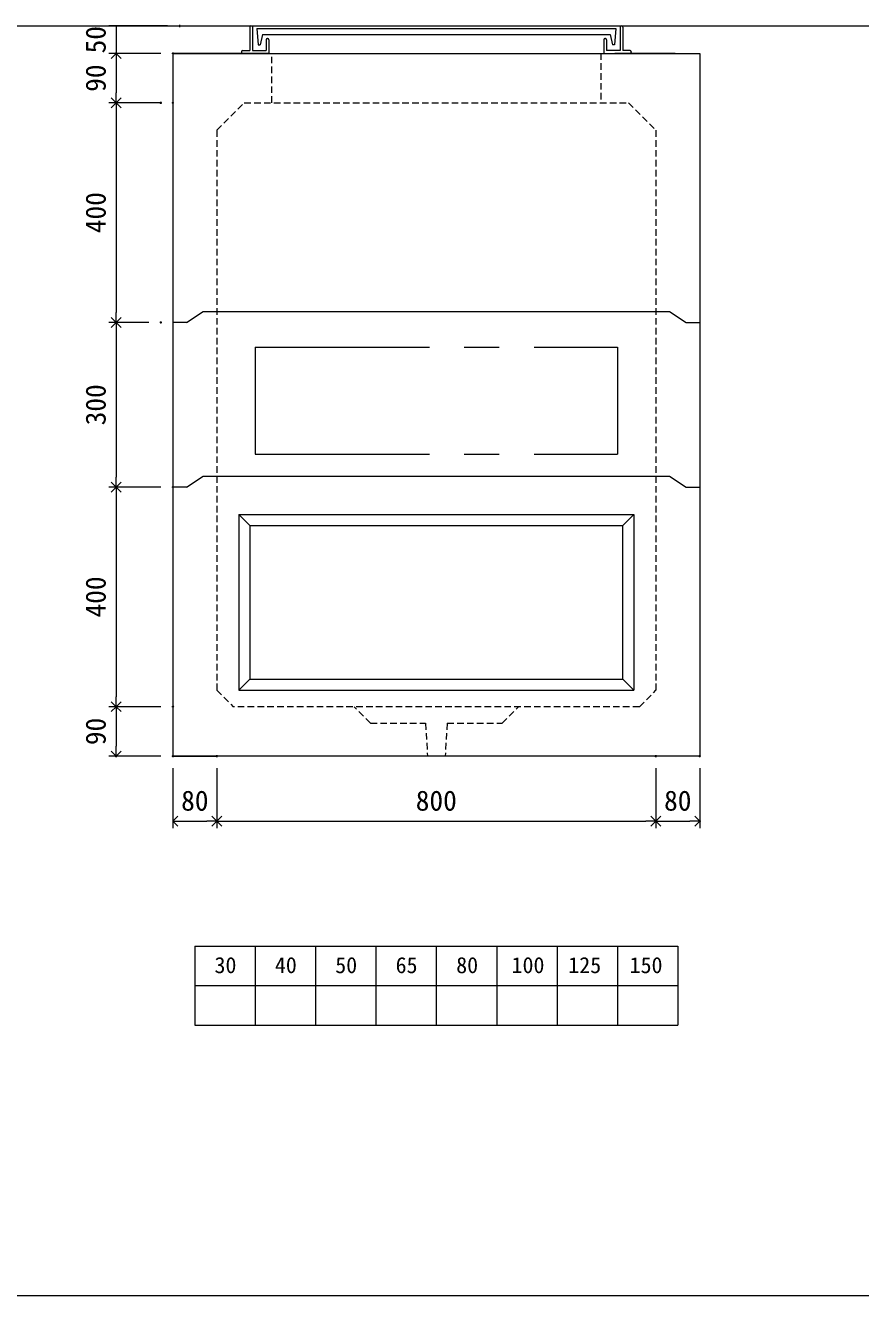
# Model space of a CAD drawing. Units: millimetres, scale not verified. Extents: x -4890 to 18490, y -2346 to 2346.
# Drawn here: x 1846 to 3368, y -1929 to 385 of the extents above; entities that cross this region are included whole.
import ezdxf
from ezdxf.enums import TextEntityAlignment as Align

# ---------------------------------------------------------------- set-up
doc = ezdxf.new("R2010")
doc.units = ezdxf.units.MM
doc.header["$LTSCALE"] = 10
doc.header["$PDMODE"] = 32
doc.header["$PDSIZE"] = 2
doc.linetypes.add('DASHED1', pattern=[1.8, 1.2, -0.6])
doc.linetypes.add('USER2', pattern=[50.8, 31.75, -6.35, 6.35, -6.35])
doc.layers.add('0-1_Defpoints', color=7, linetype='Continuous')
for name, color, linetype, lineweight in [('0-2_waku', 7, 'Continuous', 18), ('0-3_gaikei', 7, 'Continuous', 18), ('0-4_kakure', 7, 'DASHED1', 5), ('0-5_sunpou', 7, 'Continuous', 5), ('0-9_uchigawa', 6, 'Continuous', 18), ('0-B_futa', 3, 'Continuous', 18), ('0-C_GL', 4, 'Continuous', 18), ('0-E_文字１', 7, 'Continuous', 18), ('1-3_uchigawa2', 6, 'USER2', 18)]:
    doc.layers.add(name, color=color, linetype=linetype, lineweight=lineweight)
doc.styles.add('ＭＳ ゴシック', font='')
doc.styles.get('ＭＳ ゴシック').set_extended_font_data('MS Gothic')

# ---------------------------------------------------------------- blocks, each defined once
blk = doc.blocks.new('_Open90')
at = {"layer": '0-5_sunpou'}
blk.add_line((0, 0), (-1, 0), dxfattribs=at)
blk.add_lwpolyline([(-0.5, 0.5), (0, 0), (-0.5, -0.5)], dxfattribs=at)
blk = doc.blocks.new('D45')
at = {"layer": '0-1_Defpoints'}
for p in [(3562.32, 1702.03), (3458.83, 1302.03), (3562.32, 1302.03)]:
    blk.add_point(p, dxfattribs=at)
at = {"layer": '0-5_sunpou'}
for p, q in [((3540.32, 1702.03), (3445.83, 1702.03)), ((3458.83, 1684.03), (3458.83, 1320.03)), ((3540.32, 1302.03), (3445.83, 1302.03))]:
    blk.add_line(p, q, dxfattribs=at)
at = {"layer": '0-5_sunpou', "xscale": 18, "yscale": 18}
for p, rotation in [((3458.83, 1702.03), 90), ((3458.83, 1302.03), 270)]:
    blk.add_blockref('_Open90', p, dxfattribs=dict(at, rotation=rotation))
at = {"layer": '0-5_sunpou', "style": 'ＭＳ ゴシック'}
blk.add_text('400', height=36.66, rotation=90, dxfattribs=at).set_placement((3450.83, 1464.53), align=Align.BOTTOM_LEFT)
blk = doc.blocks.new('D46')
at = {"layer": '0-1_Defpoints'}
for p in [(3562.32, 1302.03), (3458.83, 1212.03), (3562.32, 1212.03)]:
    blk.add_point(p, dxfattribs=at)
at = {"layer": '0-5_sunpou'}
for p, q in [((3540.32, 1302.03), (3445.83, 1302.03)), ((3458.83, 1284.03), (3458.83, 1230.03)), ((3540.32, 1212.03), (3445.83, 1212.03))]:
    blk.add_line(p, q, dxfattribs=at)
at = {"layer": '0-5_sunpou', "xscale": 18, "yscale": 18}
for p, rotation in [((3458.83, 1302.03), 90), ((3458.83, 1212.03), 270)]:
    blk.add_blockref('_Open90', p, dxfattribs=dict(at, rotation=rotation))
at = {"layer": '0-5_sunpou', "style": 'ＭＳ ゴシック'}
blk.add_text('90', height=36.66, rotation=90, dxfattribs=at).set_placement((3450.83, 1232.03), align=Align.BOTTOM_LEFT)
blk = doc.blocks.new('D47')
at = {"layer": '0-1_Defpoints'}
for p in [(3562.32, 1212.03), (3642.32, 1212.03), (3642.32, 1093.64)]:
    blk.add_point(p, dxfattribs=at)
at = {"layer": '0-5_sunpou'}
for p, q in [((3562.32, 1190.03), (3562.32, 1080.64)), ((3642.32, 1190.03), (3642.32, 1080.64)), ((3580.32, 1093.64), (3624.32, 1093.64))]:
    blk.add_line(p, q, dxfattribs=at)
at = {"layer": '0-5_sunpou', "xscale": 18, "yscale": 18, "rotation": 180}
blk.add_blockref('_Open90', (3562.32, 1093.64), dxfattribs=at)
at = {"layer": '0-5_sunpou', "xscale": 18, "yscale": 18}
blk.add_blockref('_Open90', (3642.32, 1093.64), dxfattribs=at)
at = {"layer": '0-5_sunpou', "style": 'ＭＳ ゴシック'}
blk.add_text('80', height=36.66, dxfattribs=at).set_placement((3577.32, 1101.64), align=Align.BOTTOM_LEFT)
blk = doc.blocks.new('D48')
at = {"layer": '0-1_Defpoints'}
for p in [(3642.32, 1212.03), (4442.32, 1212.03), (4442.32, 1093.64)]:
    blk.add_point(p, dxfattribs=at)
at = {"layer": '0-5_sunpou'}
for p, q in [((3642.32, 1190.03), (3642.32, 1080.64)), ((4442.32, 1190.03), (4442.32, 1080.64)), ((3660.32, 1093.64), (4424.32, 1093.64))]:
    blk.add_line(p, q, dxfattribs=at)
at = {"layer": '0-5_sunpou', "xscale": 18, "yscale": 18, "rotation": 180}
blk.add_blockref('_Open90', (3642.32, 1093.64), dxfattribs=at)
at = {"layer": '0-5_sunpou', "xscale": 18, "yscale": 18}
blk.add_blockref('_Open90', (4442.32, 1093.64), dxfattribs=at)
at = {"layer": '0-5_sunpou', "style": 'ＭＳ ゴシック'}
blk.add_text('800', height=36.66, dxfattribs=at).set_placement((4004.82, 1101.64), align=Align.BOTTOM_LEFT)
blk = doc.blocks.new('D49')
at = {"layer": '0-1_Defpoints'}
for p in [(4442.32, 1212.03), (4522.32, 1212.03), (4522.32, 1093.64)]:
    blk.add_point(p, dxfattribs=at)
at = {"layer": '0-5_sunpou'}
for p, q in [((4442.32, 1190.03), (4442.32, 1080.64)), ((4522.32, 1190.03), (4522.32, 1080.64)), ((4460.32, 1093.64), (4504.32, 1093.64))]:
    blk.add_line(p, q, dxfattribs=at)
at = {"layer": '0-5_sunpou', "xscale": 18, "yscale": 18, "rotation": 180}
blk.add_blockref('_Open90', (4442.32, 1093.64), dxfattribs=at)
at = {"layer": '0-5_sunpou', "xscale": 18, "yscale": 18}
blk.add_blockref('_Open90', (4522.32, 1093.64), dxfattribs=at)
at = {"layer": '0-5_sunpou', "style": 'ＭＳ ゴシック'}
blk.add_text('80', height=36.66, dxfattribs=at).set_placement((4457.32, 1101.64), align=Align.BOTTOM_LEFT)
blk = doc.blocks.new('D50')
at = {"layer": '0-1_Defpoints'}
for p in [(3562.32, 2492.03), (3458.83, 2402.03), (3562.32, 2402.03)]:
    blk.add_point(p, dxfattribs=at)
at = {"layer": '0-5_sunpou'}
for p, q in [((3540.32, 2492.03), (3445.83, 2492.03)), ((3458.83, 2474.03), (3458.83, 2420.03)), ((3540.32, 2402.03), (3445.83, 2402.03))]:
    blk.add_line(p, q, dxfattribs=at)
at = {"layer": '0-5_sunpou', "xscale": 18, "yscale": 18}
for p, rotation in [((3458.83, 2492.03), 90), ((3458.83, 2402.03), 270)]:
    blk.add_blockref('_Open90', p, dxfattribs=dict(at, rotation=rotation))
at = {"layer": '0-5_sunpou', "style": 'ＭＳ ゴシック'}
blk.add_text('90', height=36.66, rotation=90, dxfattribs=at).set_placement((3450.83, 2422.03), align=Align.BOTTOM_LEFT)
blk = doc.blocks.new('D51')
at = {"layer": '0-1_Defpoints'}
for p in [(3540.32, 2402.03), (3458.83, 2002.03), (3540.32, 2002.03)]:
    blk.add_point(p, dxfattribs=at)
at = {"layer": '0-5_sunpou'}
for p, q in [((3518.32, 2402.03), (3445.83, 2402.03)), ((3458.83, 2384.03), (3458.83, 2020.03)), ((3518.32, 2002.03), (3445.83, 2002.03))]:
    blk.add_line(p, q, dxfattribs=at)
at = {"layer": '0-5_sunpou', "xscale": 18, "yscale": 18}
for p, rotation in [((3458.83, 2402.03), 90), ((3458.83, 2002.03), 270)]:
    blk.add_blockref('_Open90', p, dxfattribs=dict(at, rotation=rotation))
at = {"layer": '0-5_sunpou', "style": 'ＭＳ ゴシック'}
blk.add_text('400', height=36.66, rotation=90, dxfattribs=at).set_placement((3450.83, 2164.53), align=Align.BOTTOM_LEFT)
blk = doc.blocks.new('D52')
at = {"layer": '0-1_Defpoints'}
for p in [(3540.32, 2002.03), (3458.83, 1702.03), (3562.32, 1702.03)]:
    blk.add_point(p, dxfattribs=at)
at = {"layer": '0-5_sunpou'}
for p, q in [((3518.32, 2002.03), (3445.83, 2002.03)), ((3458.83, 1984.03), (3458.83, 1720.03)), ((3540.32, 1702.03), (3445.83, 1702.03))]:
    blk.add_line(p, q, dxfattribs=at)
at = {"layer": '0-5_sunpou', "xscale": 18, "yscale": 18}
for p, rotation in [((3458.83, 2002.03), 90), ((3458.83, 1702.03), 270)]:
    blk.add_blockref('_Open90', p, dxfattribs=dict(at, rotation=rotation))
at = {"layer": '0-5_sunpou', "style": 'ＭＳ ゴシック'}
blk.add_text('300', height=36.66, rotation=90, dxfattribs=at).set_placement((3450.83, 1814.53), align=Align.BOTTOM_LEFT)
blk = doc.blocks.new('D63')
at = {"layer": '0-1_Defpoints'}
for p in [(3574.55, 2542.03), (3458.83, 2492.03), (3562.32, 2492.03)]:
    blk.add_point(p, dxfattribs=at)
at = {"layer": '0-5_sunpou'}
for p, q in [((3552.55, 2542.03), (3445.83, 2542.03)), ((3458.83, 2542.03), (3458.83, 2492.03)), ((3540.32, 2492.03), (3445.83, 2492.03))]:
    blk.add_line(p, q, dxfattribs=at)
at = {"layer": '0-5_sunpou', "style": 'ＭＳ ゴシック'}
blk.add_text('50', height=36.66, rotation=90, dxfattribs=at).set_placement((3450.83, 2492.03), align=Align.BOTTOM_LEFT)

msp = doc.modelspace()

# ---------------------------------------------------------------- linework, layer by layer
at = {"layer": '0-2_waku'}
for p, q in [((2155, -1292.16), (2155, -1436.16)), ((2155, -1292.16), (2155, -1436.16)), ((2155, -1292.16), (2155, -1436.16)), ((2155, -1292.16), (2155, -1436.16)), ((2155, -1292.16), (3035, -1292.16)), ((2265, -1292.16), (2265, -1436.16)), ((2375, -1292.16), (2375, -1436.16)), ((2375, -1292.16), (2375, -1436.16)), ((2485, -1292.16), (2485, -1436.16)), ((2595, -1292.16), (2595, -1436.16)), ((2705, -1292.16), (2705, -1436.16)), ((2815, -1292.16), (2815, -1436.16)), ((2925, -1292.16), (2925, -1436.16)), ((3035, -1292.16), (3035, -1436.16)), ((2155, -1364.16), (3035, -1364.16)), ((2155, -1436.16), (3035, -1436.16)), ((-1230, -1928.83), (4890, -1928.83)), ((-1230, -1928.83), (4890, -1928.83))]:
    msp.add_line(p, q, dxfattribs=at)
at = {"layer": '0-3_gaikei'}
for p, q in [((2115, 333.84), (2115, -946.16)), ((2160, 333.84), (2270, 333.84)), ((2195, 333.84), (2995, 333.84)), ((3030, 333.84), (2920, 333.84)), ((3075, 333.84), (3075, -946.16)), ((2140, -156.16), (2170, -136.16)), ((2140, -156.16), (2170, -136.16)), ((2170, -136.16), (3020, -136.16)), ((3020, -136.16), (3050, -156.16)), ((3020, -136.16), (3050, -156.16)), ((2140, -156.16), (2115, -156.16)), ((2140, -156.16), (2115, -156.16)), ((3050, -156.16), (3075, -156.16)), ((3050, -156.16), (3075, -156.16)), ((2140, -456.16), (2170, -436.16)), ((2140, -456.16), (2170, -436.16)), ((2170, -436.16), (3020, -436.16)), ((3020, -436.16), (3050, -456.16)), ((3020, -436.16), (3050, -456.16)), ((2140, -456.16), (2115, -456.16)), ((2140, -456.16), (2115, -456.16)), ((3050, -456.16), (3075, -456.16)), ((3050, -456.16), (3075, -456.16)), ((3075, -946.16), (2115, -946.16)), ((2115, -946.16), (2195, -946.16))]:
    msp.add_line(p, q, dxfattribs=at)
at = {"layer": '0-3_gaikei', "lineweight": 5}
for p, q in [((2170, -136.16), (3020, -136.16)), ((2170, -136.16), (3020, -136.16)), ((2170, -436.16), (3020, -436.16)), ((2170, -436.16), (3020, -436.16))]:
    msp.add_line(p, q, dxfattribs=at)
at = {"layer": '0-3_gaikei'}
msp.add_lwpolyline([(2245, 333.84), (2115, 333.84), (3075, 333.84)], dxfattribs=at)
at = {"layer": '0-4_kakure'}
for p, q in [((2295, 243.84), (2295, 333.84)), ((2895, 333.84), (2895, 243.84)), ((2195, 193.84), (2245, 243.84)), ((2245, 243.84), (2945, 243.84)), ((2245, 243.84), (2945, 243.84)), ((2245, 243.84), (2945, 243.84)), ((2945, 243.84), (2995, 193.84)), ((2195, 193.84), (2195, -826.16)), ((2995, 193.84), (2995, -826.16)), ((2195, -826.16), (2225, -856.16)), ((2965, -856.16), (2995, -826.16)), ((2965, -856.16), (2225, -856.16)), ((2475, -886.16), (2445, -856.16)), ((2475, -886.16), (2445, -856.16)), ((2475, -886.16), (2445, -856.16)), ((2715, -886.16), (2745, -856.16)), ((2715, -886.16), (2745, -856.16)), ((2715, -886.16), (2745, -856.16)), ((2475, -886.16), (2575, -886.16)), ((2475, -886.16), (2575, -886.16)), ((2475, -886.16), (2575, -886.16)), ((2575, -886.16), (2579, -946.16)), ((2575, -886.16), (2579, -946.16)), ((2615, -886.16), (2611, -946.16)), ((2615, -886.16), (2611, -946.16)), ((2615, -886.16), (2715, -886.16)), ((2615, -886.16), (2715, -886.16)), ((2615, -886.16), (2715, -886.16))]:
    msp.add_line(p, q, dxfattribs=at)
at = {"layer": '0-9_uchigawa'}
for p, q in [((2235, -506.16), (2235, -806.16)), ((2235, -506.16), (2255, -526.16)), ((2235, -506.16), (2255, -526.16)), ((2235, -506.16), (2235, -806.16)), ((2235, -506.16), (2955, -506.16)), ((2235, -506.16), (2235, -826.09)), ((2235, -506.16), (2255, -526.16)), ((2955, -506.16), (2935, -526.16)), ((2955, -506.16), (2935, -526.16)), ((2955, -506.16), (2955, -826.09)), ((2255, -526.16), (2255, -786.16)), ((2255, -526.16), (2255, -786.16)), ((2255, -526.16), (2255, -786.16)), ((2255, -526.16), (2255, -786.16)), ((2255, -526.16), (2255, -806.09)), ((2935, -806.09), (2935, -526.16)), ((2235, -826.09), (2255, -806.09)), ((2255, -806.09), (2935, -806.09)), ((2955, -826.09), (2935, -806.09)), ((2235, -826.09), (2955, -826.09)), ((2255, -826.09), (2955, -826.09))]:
    msp.add_line(p, q, dxfattribs=at)
for points in [[(2235, -506.16), (2955, -506.16), (2955, -806.16)], [(2235, -506.16), (2255, -526.16), (2255, -786.16)], [(2235, -506.16), (2255, -526.16), (2935, -526.16)]]:
    msp.add_lwpolyline(points, dxfattribs=at)
at = {"layer": '0-B_futa'}
for p, q in [((2255, 381.84), (2255, 338.84)), ((2257, 383.84), (2260, 383.84)), ((2260, 383.84), (2260, 338.84)), ((2267.81, 379.34), (2922.14, 379.34)), ((2267.81, 379.34), (2270.3, 349.34)), ((2922.14, 379.34), (2919.89, 349.34)), ((2930, 383.84), (2930, 338.84)), ((2930, 383.84), (2933, 383.84)), ((2935, 381.84), (2935, 338.84)), ((2270.3, 349.34), (2274.01, 349.34)), ((2278.33, 368.34), (2274.01, 349.34)), ((2278.33, 368.34), (2911.67, 368.34)), ((2285, 358.84), (2285, 338.84)), ((2287, 360.84), (2288, 360.84)), ((2290, 358.84), (2290, 333.84)), ((2900, 358.84), (2900, 333.84)), ((2903, 360.84), (2902, 360.84)), ((2905, 358.84), (2905, 338.84)), ((2911.67, 368.34), (2915.99, 349.34)), ((2919.89, 349.34), (2915.99, 349.34)), ((2240, 336.84), (2240, 335.84)), ((2242, 338.84), (2255, 338.84)), ((2290, 333.84), (2242, 333.84)), ((2260, 338.84), (2285, 338.84)), ((2900, 333.84), (2948, 333.84)), ((2930, 338.84), (2905, 338.84)), ((2948, 338.84), (2935, 338.84)), ((2950, 336.84), (2950, 335.84))]:
    msp.add_line(p, q, dxfattribs=at)
for centre, start, end in [((2257, 381.84), 90, 180), ((2933, 381.84), 0, 90), ((2287, 358.84), 90, 180), ((2288, 358.84), 0, 90), ((2902, 358.84), 90, 180), ((2903, 358.84), 0, 90), ((2242, 336.84), 90, 180), ((2242, 335.84), 180, 270), ((2948, 336.84), 0, 90), ((2948, 335.84), 270, 0)]:
    msp.add_arc(centre, 2, start, end, dxfattribs=at)
at = {"layer": '0-C_GL'}
msp.add_line((-1230, 383.84), (4890, 383.84), dxfattribs=at)
at = {"layer": '1-3_uchigawa2'}
for p, q in [((2265, -201.16), (2265, -396.16)), ((2265, -201.16), (2925, -201.16)), ((2925, -201.16), (2925, -396.16)), ((2265, -396.16), (2925, -396.16))]:
    msp.add_line(p, q, dxfattribs=at)

# ---------------------------------------------------------------- block references
at = {"layer": '0-5_sunpou'}
for name in ['D63', 'D50', 'D51', 'D52', 'D45', 'D46', 'D47', 'D48', 'D49']:
    msp.add_blockref(name, (-1447.32, -2158.19), dxfattribs=at)

# ---------------------------------------------------------------- texts
at = {"layer": '0-E_文字１', "style": 'ＭＳ ゴシック'}
for s, p in [('30', (2190.82, -1350.29)), ('40', (2300.82, -1350.29)), ('50', (2410.82, -1350.29)), ('65', (2520.82, -1350.29)), ('80', (2631.23, -1350.29)), ('100', (2732.11, -1350.29)), ('125', (2835.49, -1350.29)), ('150', (2947.26, -1350.29))]:
    msp.add_text(s, height=29.33, dxfattribs=at).set_placement(p, align=Align.BOTTOM_LEFT)

doc.saveas('drawing.dxf')
